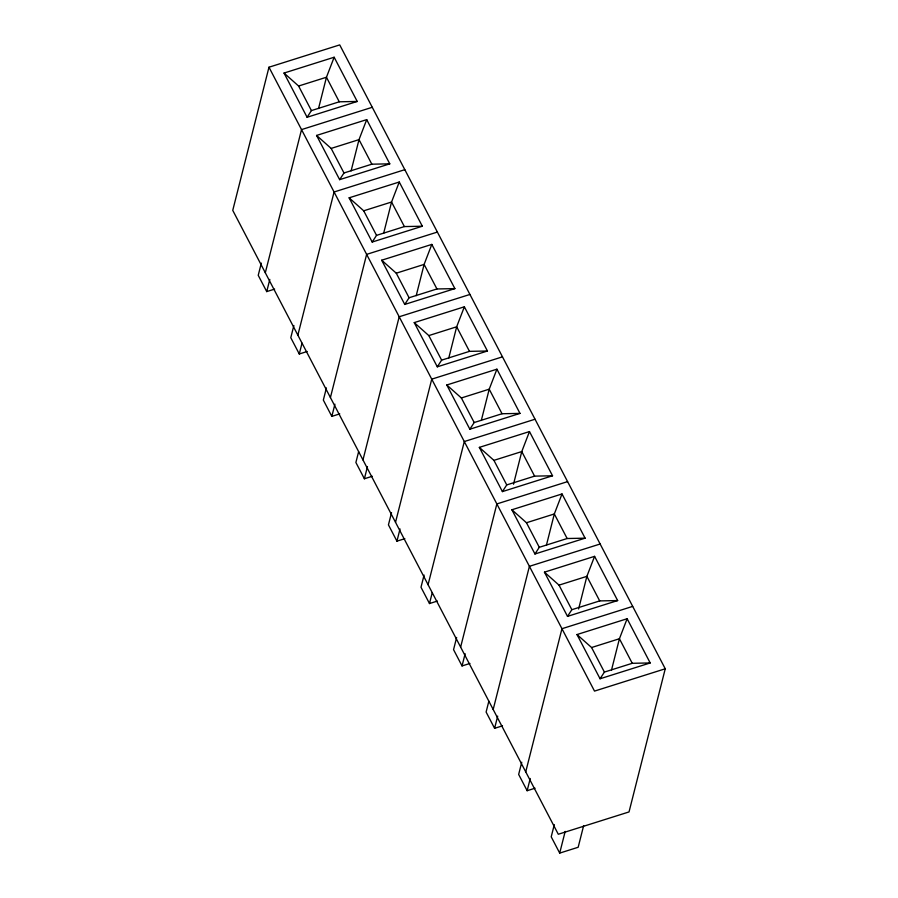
<?xml version="1.0" encoding="UTF-8"?>
<svg xmlns="http://www.w3.org/2000/svg" width="898" height="898" viewBox="0 0 898 898"><rect width="100%" height="100%" fill="white"/><g stroke="black" fill="none" stroke-linecap="round" stroke-linejoin="round"><path stroke-width="1.35" d="M268.973 67.215L232.75 210.368L558.287 834.253L629.027 811.938L665.25 668.785L339.713 44.9L268.973 67.215L594.51 691.101L665.25 668.785M261.318 263.125L258.231 275.316L266.728 291.603L274.642 289.1M265.314 272.756L301.526 129.604L372.266 107.289M266.728 291.603L269.815 279.401M318.532 108.523L326.457 77.239L334.157 57.236L284.026 73.052L307.094 117.268L357.224 101.452L334.157 57.236M293.871 325.514L290.784 337.704L299.281 353.992L307.195 351.488M297.867 335.145L334.078 191.992L404.818 169.677M299.281 353.992L302.02 343.148M351.096 170.912L359.009 139.628L366.71 119.625L316.579 135.441L339.646 179.656L389.777 163.84L366.71 119.625M326.423 387.902L323.336 400.093L331.833 416.38L339.747 413.877M330.419 397.533L366.631 254.381L437.371 232.066M331.833 416.38L334.92 404.179M383.648 233.3L391.562 202.016L399.262 182.013L349.131 197.829L372.199 242.045L422.329 226.229L399.262 182.013M358.639 451.638L355.889 462.481L364.386 478.769L372.3 476.266M362.972 459.922L399.195 316.769L469.923 294.454M364.386 478.769L367.473 466.567M416.201 295.689L424.114 264.405L431.815 244.402L381.684 260.218L404.751 304.433L454.882 288.617L431.815 244.402M391.528 512.679L388.441 524.87L396.938 541.157L404.852 538.665M395.524 522.31L431.747 379.158L502.476 356.843M396.938 541.157L400.025 528.956M448.753 358.078L456.667 326.793L464.367 306.79L414.236 322.606L437.304 366.822L487.434 351.006L464.367 306.79M424.081 575.068L420.994 587.258L429.491 603.546L437.405 601.054M428.077 584.699L464.3 441.547L535.028 419.231M429.491 603.546L432.241 592.702M481.306 420.466L489.219 389.182L496.92 369.179L446.789 384.995L469.856 429.21L519.987 413.394L496.92 369.179M456.644 637.457L453.557 649.658L462.043 665.934L469.957 663.442M460.629 647.088L496.852 503.935L567.581 481.62M462.043 665.934L465.13 653.733M513.51 484.213L521.772 451.571L529.472 431.568L479.341 447.384L502.409 491.599L552.539 475.783L529.472 431.568M488.849 701.203L486.11 712.047L494.596 728.323L502.51 725.831M493.182 709.476L529.405 566.324L600.133 544.008M494.596 728.323L497.683 716.121M546.411 545.243L554.324 513.959L562.025 493.956L511.894 509.772L534.961 553.987L585.092 538.171L562.025 493.956M521.749 762.234L518.662 774.435L527.148 790.711L535.062 788.22M525.734 771.865L561.957 628.712L632.686 606.397M527.148 790.711L530.235 778.51M578.615 608.99L586.877 576.348L594.577 556.345L544.446 572.161L567.514 616.376L617.644 600.56L594.577 556.345M554.302 824.622L551.215 836.824L559.701 853.1L578.166 847.274L583.655 825.588M559.701 853.1L565.19 831.413M611.516 670.02L619.429 638.736L627.13 618.733L576.999 634.549L600.066 678.765L650.197 662.949L627.13 618.733M307.094 117.268L311.415 110.589L339.264 101.8L357.224 101.452M339.646 179.656L343.979 172.977L371.828 164.188L389.777 163.84M372.199 242.045L376.531 235.366L404.381 226.577L422.329 226.229M404.751 304.433L409.084 297.754L436.933 288.965L454.882 288.617M437.304 366.822L441.636 360.143L469.486 351.354L487.434 351.006M469.856 429.21L474.189 422.531L502.038 413.742L519.987 413.394M502.409 491.599L506.741 484.92L534.591 476.131L552.539 475.783M534.961 553.987L539.294 547.309L567.143 538.519L585.092 538.171M567.514 616.376L571.846 609.697L599.696 600.908L617.644 600.56M600.066 678.765L604.399 672.086L632.248 663.296L650.197 662.949M284.026 73.052L298.607 86.028L326.457 77.239L339.264 101.8M316.579 135.441L331.16 148.417L359.009 139.628L371.828 164.188M349.131 197.829L363.712 210.806L391.562 202.016L404.381 226.577M381.684 260.218L396.265 273.194L424.114 264.405L436.933 288.965M414.236 322.606L428.817 335.583L456.667 326.793L469.486 351.354M446.789 384.995L461.37 397.971L489.219 389.182L502.038 413.742M479.341 447.384L493.922 460.36L521.772 451.571L534.591 476.131M511.894 509.772L526.475 522.748L554.324 513.959L567.143 538.519M544.446 572.161L559.027 585.137L586.877 576.348L599.696 600.908M576.999 634.549L591.58 647.525L619.429 638.736L632.248 663.296M298.607 86.028L311.415 110.589M331.16 148.417L343.979 172.977M363.712 210.806L376.531 235.366M396.265 273.194L409.084 297.754M428.817 335.583L441.636 360.143M461.37 397.971L474.189 422.531M493.922 460.36L506.741 484.92M526.475 522.748L539.294 547.309M559.027 585.137L571.846 609.697M591.58 647.525L604.399 672.086"/></g></svg>
